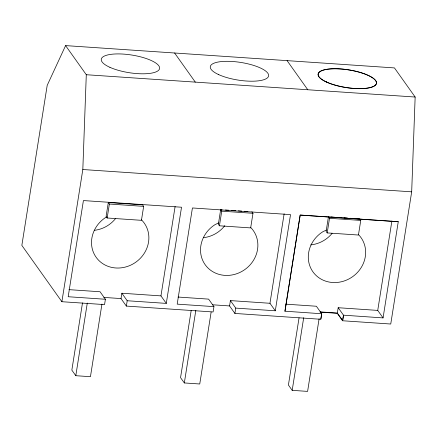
<?xml version="1.0" encoding="UTF-8"?>
<svg xmlns="http://www.w3.org/2000/svg" width="437" height="437" viewBox="0 0 437 437"><rect width="100%" height="100%" fill="white"/><g stroke="black" fill="none" stroke-linecap="round" stroke-linejoin="round"><path stroke-width="0.66" d="M61.885 301.71L82.822 169.518L86.291 74.722L65.594 45.606L47.196 85.368L21.85 245.397L61.885 301.71L104.558 304.605L105.404 299.263L100.062 291.752L68.937 289.644M320.119 312.138L337.298 313.307L342.597 320.758L390.744 324.025L411.681 191.832L415.15 97.036L394.453 67.921L65.594 45.606M82.495 302.89L71.843 370.139L75.798 375.7L90.443 376.694L101.947 304.065M75.798 375.7L87.296 303.07M108.305 202.533L106.093 216.495L107.158 217.997L141.446 220.324L143.658 206.362L142.588 204.86L108.305 202.533L109.37 204.035L107.158 217.997M177.979 297.04L208.607 299.121L213.95 306.627L213.103 311.969L126.359 306.086L121.022 298.575L121.863 293.232L160.953 295.887L166.289 303.393L127.205 300.743L121.863 293.232M126.359 306.086L127.205 300.743M160.953 295.887L175.117 206.444M166.289 303.393L181.524 207.225L83.412 200.567L68.183 296.734L105.404 299.263M191.204 310.385L180.552 377.639L184.327 382.949L199.747 383.992L211.142 312.034M184.327 382.949L195.831 310.319M222.029 209.76L220.669 209.667L218.353 224.29L219.423 225.792L250.663 227.912L252.979 213.289L251.914 211.787M219.423 225.792L221.739 211.169L220.669 209.667M321.676 313.695L320.796 319.278L234.904 313.449L229.567 305.938L230.408 300.596L269.962 303.283L275.299 310.789L235.751 308.107L230.408 300.596M234.904 313.449L235.751 308.107M269.962 303.283L284.126 213.84M275.299 310.789L290.529 214.622L192.422 207.963L177.193 304.136L213.95 306.627M320.873 319.092L321.719 313.75L284.924 311.199L300.153 215.031L398.26 221.69L383.069 317.912L343.482 315.175L342.597 320.758M284.962 311.259L300.192 215.091L398.304 221.745M299.066 317.786L288.415 385.035L292.189 390.345L307.604 391.394L319.108 318.764M292.189 390.345L303.693 317.715M327.193 232.916L329.509 218.292L328.444 216.79L326.128 231.413L327.193 232.916L358.438 235.035L360.749 220.412L359.684 218.91L356.969 218.724M338.183 307.719L343.52 315.23L342.674 320.572L337.337 313.061L338.183 307.719L377.732 310.407L383.069 317.912M377.732 310.407L391.896 220.964M106.874 216.867L105.732 217.424A29.508 26.968 -35.4 0 0 96.517 257.808A29.508 26.968 -35.4 0 0 138.032 260.457A29.508 26.968 -35.4 0 0 141.32 219.691M218.566 222.957L215.004 224.656A29.508 26.968 -35.4 0 0 205.357 264.98A29.508 26.968 -35.4 0 0 246.801 268.05A29.508 26.968 -35.4 0 0 250.527 227.289M326.335 230.081L322.774 231.779A29.508 26.968 -35.4 0 0 313.127 272.104A29.508 26.968 -35.4 0 0 354.576 275.173A29.508 26.968 -35.4 0 0 358.296 234.412M86.291 74.722L415.15 97.036M82.822 169.518L411.681 191.832M331.159 216.976L334.556 217.205M337.271 217.386L341.346 217.664M344.061 217.85L347.459 218.079M350.174 218.265L353.571 218.495M225.426 209.989L228.819 210.219M231.539 210.405L235.614 210.678M238.329 210.863L241.727 211.093M244.441 211.279L247.839 211.508M329.509 218.292L360.749 220.412M221.739 211.169L252.979 213.289M109.37 204.035L143.658 206.362M285.749 304.163L316.383 306.244L321.719 313.75M320.157 311.898L337.337 313.061M103.842 297.411L121.022 298.575M212.387 304.775L229.567 305.938M287.087 60.639L307.785 89.754M174.603 53.003L195.301 82.118M224.771 225.716A29.508 26.968 -35.4 0 1 203.587 237.69M115.554 218.582A29.508 26.968 -35.4 0 1 94.255 230.332M332.142 233.336A29.508 26.968 -35.4 0 1 310.734 244.884M109.933 67.336A29.508 8.92 9 0 0 158.675 70.204A29.508 8.92 9 0 0 122.731 54.051A29.508 8.92 9 0 0 109.933 67.336M218.38 74.476A29.508 8.92 9 0 0 267.471 77.808A29.508 8.92 9 0 0 232.517 61.497A29.508 8.92 9 0 0 218.38 74.476M326.226 81.948A29.508 8.92 9 0 0 375.317 85.281A29.508 8.92 9 0 0 340.363 68.97A29.508 8.92 9 0 0 326.226 81.948M326.242 81.877A29.508 8.92 9 0 0 375.328 85.204A29.508 8.92 9 0 0 340.374 68.899A29.508 8.92 9 0 0 326.242 81.877"/></g></svg>
